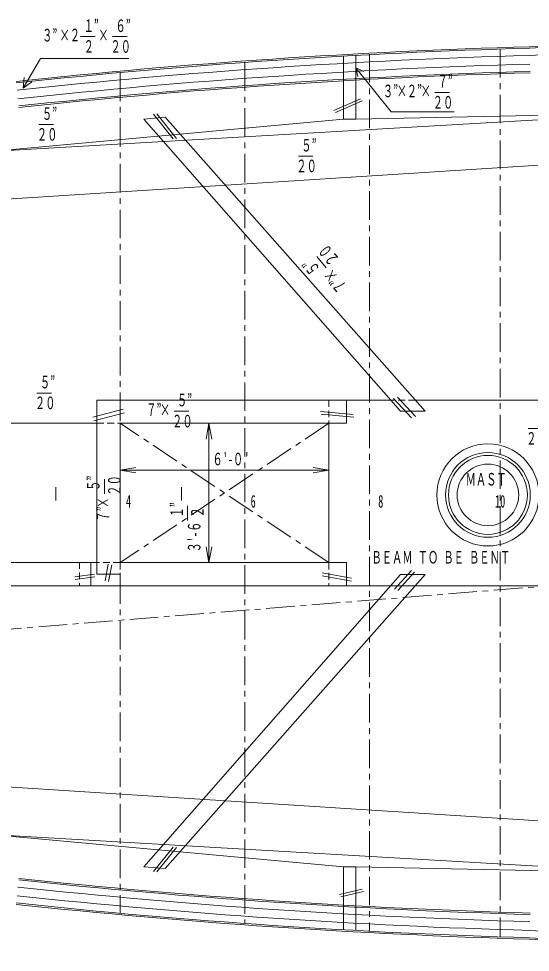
# Model space of a CAD drawing. Units: millimetres, scale not verified. Extents: x -28714 to 28714, y -20310 to 20310.
# Drawn here: x -18774 to -14292, y 5492 to 13663 of the extents above; entities that cross this region are included whole.
import ezdxf
from ezdxf.enums import TextEntityAlignment as Align

# ---------------------------------------------------------------- set-up
doc = ezdxf.new("R2010")
doc.units = ezdxf.units.MM
doc.header["$LTSCALE"] = 50
doc.linetypes.add('CHAIN1', pattern=[8, 5, -1, 1, -1])
doc.linetypes.add('DASHED1', pattern=[1.8, 1.2, -0.6])
for name, color, linetype, lineweight in [('0-0_0', 3, 'Continuous', 18), ('0-1', 4, 'CHAIN1', 18), ('0-2_寸法', 2, 'Continuous', 18)]:
    doc.layers.add(name, color=color, linetype=linetype, lineweight=lineweight)
doc.styles.add('ＭＳ ゴシック', font='')
doc.styles.get('ＭＳ ゴシック').set_extended_font_data('MS Gothic')

msp = doc.modelspace()

# ---------------------------------------------------------------- linework, layer by layer
at = {"layer": '0-0_0'}
for p, q in [((-16014.78, 12858.82), (-15780.6, 12962.63)), ((-15999.45, 12840.95), (-15765.27, 12944.76)), ((-17563.32, 12829.8), (-17390.11, 12615.81)), ((-17594.27, 12826.81), (-17421.06, 12612.82)), ((-18088.14, 10325.39), (-18088.14, 8801.39)), ((-15515.64, 10325.39), (-18088.14, 10325.39)), ((-15903.74, 10325.39), (-15903.74, 10122.19)), ((-15491.62, 10337.7), (-15334.37, 10168.39)), ((-15455.92, 10351.42), (-15298.68, 10182.11)), ((-13693.15, 10325.39), (-15299.23, 10325.39)), ((-18124.31, 10174.19), (-17857.22, 10244.7)), ((-16129.47, 10225), (-15843.31, 10198.34)), ((-18114.48, 10142.95), (-17847.4, 10213.46)), ((-16125.47, 10201.95), (-15839.31, 10175.29)), ((-18088.14, 10122.19), (-23341.99, 10122.19)), ((-15903.74, 10122.19), (-17884.94, 10122.19)), ((-18446.93, 9563.54), (-18446.93, 9447.04)), ((-17347.41, 9563.54), (-17347.41, 9447.04)), ((-18142.47, 8907.06), (-18142.47, 8699.79)), ((-18088.14, 8902.99), (-23341.99, 8902.99)), ((-17988.96, 8888.5), (-18016.22, 8742.91)), ((-17958.28, 8882.54), (-17985.55, 8736.95)), ((-15903.74, 8902.99), (-17884.94, 8902.99)), ((-15903.74, 8902.99), (-15903.74, 8699.79)), ((-15481.37, 8670.53), (-15333.93, 8833.19)), ((-18282.8, 8778.72), (-18110.71, 8801.07)), ((-18279.35, 8754.65), (-18107.27, 8777)), ((-18088.14, 8801.39), (-17884.94, 8801.39)), ((-16114.76, 8812.49), (-15857.97, 8767.56)), ((-16114.3, 8785.63), (-15857.51, 8740.7)), ((-15453.72, 8657.23), (-15306.29, 8819.89)), ((-13693.15, 8699.79), (-23255.69, 8699.79)), ((-17594.27, 6198.37), (-17421.06, 6412.35)), ((-17563.32, 6195.37), (-17390.11, 6409.36)), ((-15964.19, 5998.38), (-15765.21, 6045.48)), ((-15952.13, 5978.66), (-15753.15, 6025.76))]:
    msp.add_line(p, q, dxfattribs=at)
at = {"layer": '0-0_0', "color": 1, "linetype": 'DASHED1'}
for p, q in [((-16056.14, 10325.39), (-16056.14, 10122.19)), ((-15299.23, 10325.39), (-15515.64, 10325.39)), ((-18088.14, 10122.19), (-17884.94, 10122.19)), ((-18241.08, 8907.06), (-18241.08, 8699.79)), ((-17884.94, 8902.99), (-18088.14, 8902.99)), ((-17884.94, 8902.99), (-17884.94, 8699.79)), ((-16056.14, 8902.99), (-16056.14, 8699.79))]:
    msp.add_line(p, q, dxfattribs=at)
at = {"layer": '0-0_0', "color": 4, "linetype": 'CHAIN1'}
for p, q in [((-16056.14, 8902.99), (-17884.94, 10122.19)), ((-16056.14, 10122.19), (-17884.94, 8902.99))]:
    msp.add_line(p, q, dxfattribs=at)
at = {"layer": '0-0_0'}
for points in [[(-11230.14, 5492.03), (-11230.14, 13533.14), (-11964.91, 13513.8), (-13157.38, 13482.8), (-14300.51, 13417.9)], [(-14299.79, 13405.22), (-13156.85, 13470.11), (-11964.57, 13501.11), (-11255.54, 13519.77), (-11255.54, 5505.4), (-11964.57, 5524.07), (-13156.85, 5555.06), (-14299.79, 5619.95)], [(-14296.19, 13341.82), (-13154.23, 13406.66), (-11962.9, 13437.63), (-11306.34, 13454.91), (-11306.34, 5570.26), (-11962.9, 5587.54), (-13154.23, 5618.51), (-14296.19, 5683.35)], [(-19544.34, 12464.13), (-19021.34, 12501.81), (-15927.64, 12784.84), (-15927.64, 13331.15)], [(-15927.64, 12784.84), (-15819.66, 12784.84), (-15819.66, 13341.95)], [(-15819.66, 12784.84), (-13162.81, 12839.22), (-11586.06, 12894.68), (-11446.04, 12894.68)], [(-19544.34, 6561.04), (-19021.34, 6523.36), (-15927.64, 6240.33), (-15927.64, 5694.02)], [(-15927.64, 6240.33), (-15819.66, 6240.33), (-15819.66, 5683.22)], [(-15819.66, 6240.33), (-13162.81, 6185.95), (-11586.06, 6130.49), (-11446.04, 6130.49)], [(-11230.14, 5492.03), (-11964.91, 5511.37), (-13157.38, 5542.37), (-14300.51, 5607.27)]]:
    msp.add_lwpolyline(points, dxfattribs=at)
for points in [[(-13162.81, 12449.21), (-19021.34, 12075.86), (-19021.34, 12501.81), (-13162.81, 12839.22)], [(-17676.78, 12784.2), (-17490.62, 12799.9), (-15212.36, 10227.29), (-15429.41, 10227.29)], [(-16056.14, 10122.19), (-17884.94, 10122.19), (-17884.94, 8902.99), (-16056.14, 8902.99)], [(-17676.78, 6240.97), (-17490.62, 6225.27), (-15212.36, 8797.88), (-15429.41, 8797.88)], [(-13162.81, 6575.96), (-19021.34, 6949.32), (-19021.34, 6523.36), (-13162.81, 6185.95)]]:
    msp.add_lwpolyline(points, close=True, dxfattribs=at)
for radius in [447.14, 370.94, 345.54, 269.34]:
    msp.add_circle((-14664.02, 9495.26), radius, dxfattribs=at)
for centre, radius, start, end in [((-12667.03, -44109.47), 57550.55, 91.62647, 96.11375), ((-12667.03, -44109.47), 57537.85, 91.62647, 96.11375), ((-12667.03, -44109.47), 57474.35, 91.62647, 96.11375), ((-12667.03, -44109.47), 57398.15, 91.62647, 96.11375), ((-12667.03, -44109.47), 57334.65, 91.62647, 96.11375), ((-12667.03, -44109.47), 57321.95, 91.62647, 96.11375), ((-12667.03, 63134.64), 57321.95, 263.88625, 268.37353), ((-12667.03, 63134.64), 57398.15, 263.88625, 268.37353), ((-12667.03, 63134.64), 57334.65, 263.88625, 268.37353), ((-12667.03, 63134.64), 57474.35, 263.88625, 268.37353), ((-12667.03, 63134.64), 57550.55, 263.88625, 268.37353), ((-12667.03, 63134.64), 57537.85, 263.88625, 268.37353)]:
    msp.add_arc(centre, radius, start, end, dxfattribs=at)
at = {"layer": '0-1'}
for p, q in [((-15700.54, 13353.41), (-15700.54, 5676.81)), ((-14557.54, 13397.32), (-14557.54, 5627.85)), ((-16792.74, 13280.28), (-16792.74, 5744.89)), ((-17884.94, 13191.3), (-17884.94, 5833.87)), ((-3995.38, 9512.59), (-24755.62, 7846.58))]:
    msp.add_line(p, q, dxfattribs=at)
at = {"layer": '0-2_寸法'}
for p, q in [((-18231.63, 13505.88), (-18103.39, 13505.88)), ((-17952.61, 13505.88), (-17824.37, 13505.88)), ((-18581.66, 13315.07), (-18734.65, 13054.96)), ((-17807.54, 13315.07), (-18581.66, 13315.07)), ((-15512.49, 12846.96), (-15819.66, 13232.6)), ((-15129.77, 13017.54), (-15001.53, 13017.54)), ((-14959.55, 12846.96), (-15512.49, 12846.96)), ((-18596.61, 12736.94), (-18468.37, 12736.94)), ((-16324.39, 12460.47), (-16196.15, 12460.47)), ((-16080.49, 11483.26), (-16162.17, 11582.13)), ((-18613.89, 10386.97), (-18485.65, 10386.97)), ((-17412.25, 10227.26), (-17284.01, 10227.26)), ((-17107.76, 10122.19), (-17132.07, 9984.31)), ((-17107.76, 8902.99), (-17107.76, 10122.19)), ((-17107.76, 10122.19), (-17083.45, 9984.31)), ((-14311.36, 10075.94), (-14183.12, 10075.94)), ((-17884.94, 9711.82), (-17747.06, 9736.13)), ((-16056.14, 9711.82), (-16194.01, 9736.13)), ((-17884.94, 9711.82), (-16056.14, 9711.82)), ((-17884.94, 9711.82), (-17747.06, 9687.51)), ((-16056.14, 9711.82), (-16194.01, 9687.51)), ((-18022.43, 9505.9), (-18022.43, 9634.14)), ((-17294.83, 9271.43), (-17294.83, 9399.67)), ((-17107.76, 8902.99), (-17132.07, 9040.86)), ((-17107.76, 8902.99), (-17083.45, 9040.86))]:
    msp.add_line(p, q, dxfattribs=at)
for points in [[(-15750.26, 13200.98), (-15819.66, 13232.6), (-15804.37, 13157.89)], [(-18724.18, 13149.48), (-18734.65, 13054.96), (-18657.12, 13110.04)]]:
    msp.add_lwpolyline(points, dxfattribs=at)

# ---------------------------------------------------------------- texts
at = {"layer": '0-2_寸法', "style": 'ＭＳ ゴシック', "width": 0.6}
for s, p in [('１”', (-18205.05, 13513.35)), ('６”', (-17926.04, 13513.35)), ('３”', (-18568.43, 13430.68)), ('×', (-18416.05, 13430.68)), ('２', (-18325.87, 13431.84)), ('×', (-18076.39, 13430.48)), ('２', (-18204.24, 13331.55)), ('２０', (-17970.21, 13331.55)), ('７”', (-15104.92, 13027.55)), ('３”', (-15583.66, 12942.33)), ('×', (-15462.21, 12942.33)), ('２”', (-15374.43, 12942.33)), ('×', (-15253.55, 12942.13)), ('２０', (-15147.37, 12843.2)), ('５”', (-18570.03, 12744.41)), ('２０', (-18614.21, 12562.61)), ('５”', (-16297.81, 12467.94)), ('２０', (-16341.99, 12286.14)), ('５”', (-18587.31, 10394.43)), ('５”', (-17387.4, 10237.27)), ('２０', (-18631.49, 10212.63)), ('７”', (-17656.91, 10152.06)), ('×', (-17536.04, 10151.85)), ('２０', (-17429.85, 10052.93)), ('２０', (-14328.95, 9901.61)), ('６\'-０"', (-17076.65, 9720.99)), ('ＭＡＳＴ', (-14859.58, 9544.31)), ('4', (-17834.07, 9351.57)), ('6', (-16742.36, 9351.57)), ('8', (-15625.04, 9351.57)), ('10', (-14602.11, 9351.57)), ('ＢＥＡＭ ＴＯ ＢＥ ＢＥＮＴ', (-15684.11, 8861.42))]:
    msp.add_text(s, height=110, dxfattribs=at).set_placement(p, align=Align.BOTTOM_LEFT)
for s, rotation, p in [('２０', 129.563, (-15934.88, 11580.74)), ('５”', 129.563, (-16104.03, 11496.05)), ('×', 129.563, (-15943.52, 11435.87)), ('７”', 129.563, (-15866.68, 11342.55)), ('５”', 90, (-18032.44, 9530.76)), ('２０', 90, (-17848.09, 9488.31)), ('×', 90, (-17947.02, 9382.12)), ('１”', 90, (-17302.3, 9298.01)), ('７”', 90, (-17947.22, 9261.25)), ('２', 90, (-17120.5, 9298.82)), ("３'-６ ", 90, (-17148.77, 8991.85))]:
    msp.add_text(s, height=110, rotation=rotation, dxfattribs=at).set_placement(p, align=Align.BOTTOM_LEFT)

doc.saveas('drawing.dxf')
